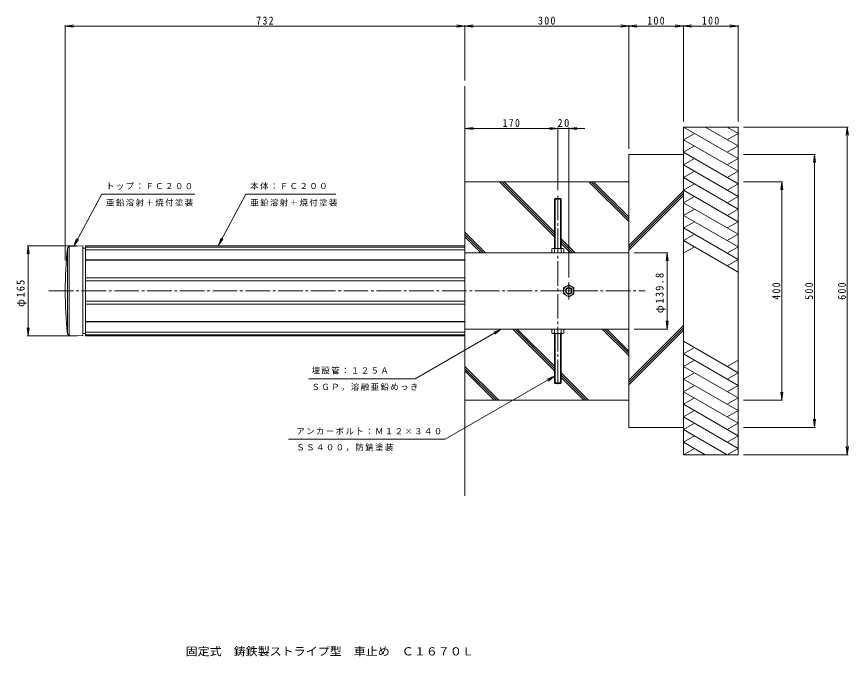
# Model space of a CAD drawing. Units: millimetres, scale not verified. Extents: x -716 to 807, y -674 to 498.
import ezdxf
from ezdxf.enums import TextEntityAlignment as Align

# ---------------------------------------------------------------- set-up
doc = ezdxf.new("R2010")
doc.units = ezdxf.units.MM
doc.header["$LTSCALE"] = 5
doc.linetypes.add('CHAIN2', pattern=[12, 9, -1, 1, -1])
for name, color, linetype, lineweight in [('0-0', 7, 'CHAIN2', 13), ('0-1', 4, 'Continuous', 13), ('0-2', 3, 'Continuous', 13), ('0-3', 2, 'Continuous', 13), ('0-4', 7, 'Continuous', 13), ('0-5', 6, 'Continuous', 13), ('0-F', 7, 'Continuous', 13)]:
    doc.layers.add(name, color=color, linetype=linetype, lineweight=lineweight)
doc.layers.add('F-5', color=2, linetype='Continuous')
doc.styles.add('ＭＳ ゴシック', font='')
doc.styles.get('ＭＳ ゴシック').set_extended_font_data('MS Gothic')

msp = doc.modelspace()

# ---------------------------------------------------------------- linework, layer by layer
at = {"layer": '0-0'}
for p, q in [((275.405, 169.588), (275.405, -178.912)), ((295.406, -20.612), (295.406, 11.288)), ((-656.595, -4.662), (435.405, -4.662))]:
    msp.add_line(p, q, dxfattribs=at)
at = {"layer": '0-1'}
for p, q in [((-589.595, 77.838), (-589.595, -87.162)), ((-589.595, 77.838), (105.405, 77.838)), ((105.405, 77.838), (105.405, -87.162)), ((-594.595, 73.588), (-589.595, 73.588)), ((-589.595, 75.74), (105.405, 75.74)), ((-589.595, 70.663), (105.405, 70.663)), ((-589.595, 52.138), (105.405, 52.138)), ((-589.595, 51.55), (105.405, 51.55)), ((-589.595, 19.527), (105.405, 19.527)), ((-589.595, 13.863), (105.405, 13.863)), ((-589.595, -23.187), (105.405, -23.187)), ((-589.595, -28.852), (105.405, -28.852)), ((-589.595, -60.874), (105.405, -60.874)), ((-589.595, -61.462), (105.405, -61.462)), ((-594.595, -82.912), (-589.595, -82.912)), ((-589.595, -79.988), (105.405, -79.988)), ((-589.595, -85.064), (105.405, -85.064)), ((-589.595, -87.162), (105.405, -87.162))]:
    msp.add_line(p, q, dxfattribs=at)
at = {"layer": '0-2'}
for p, q in [((-622.595, 73.838), (-619.595, 76.838)), ((-619.595, 76.838), (-594.595, 77.838)), ((-619.595, 76.838), (-619.595, -86.162)), ((-594.595, 77.838), (-594.595, -87.162)), ((-622.595, 73.838), (-622.595, -83.162)), ((-622.595, -83.162), (-619.595, -86.162)), ((-619.595, -86.162), (-594.595, -87.162))]:
    msp.add_line(p, q, dxfattribs=at)
msp.add_arc((145.688, -4.662), 772.283, 174.166, 185.834, dxfattribs=at)
at = {"layer": '0-3'}
for p, q in [((105.405, 65.238), (405.405, 65.238)), ((405.405, 65.238), (405.405, -74.562)), ((105.405, -74.562), (405.405, -74.562))]:
    msp.add_line(p, q, dxfattribs=at)
at = {"layer": '0-4'}
for p, q in [((270.405, 164.588), (269.405, 163.588)), ((269.405, 163.588), (281.406, 163.588)), ((269.405, 163.588), (269.405, 73.238)), ((270.405, 164.588), (280.405, 164.588)), ((270.405, 164.588), (270.405, 73.238)), ((280.405, 164.588), (281.406, 163.588)), ((280.405, 164.588), (280.405, 73.238)), ((281.406, 163.588), (281.406, 73.238)), ((264.456, 72.269), (266.134, 73.238)), ((264.456, 72.269), (264.456, 65.238)), ((264.456, 65.238), (286.355, 65.238)), ((284.677, 73.238), (266.134, 73.238)), ((269.405, 72.269), (269.405, 65.238)), ((281.406, 72.269), (281.406, 65.238)), ((286.355, 72.269), (284.677, 73.238)), ((286.355, 72.269), (286.355, 65.238)), ((295.406, 6.288), (285.906, 0.803)), ((285.906, 0.803), (285.906, -10.127)), ((295.406, -15.612), (285.906, -10.127)), ((295.406, -15.612), (304.905, -10.127)), ((264.456, -81.593), (264.456, -74.562)), ((269.405, -81.593), (269.405, -74.562)), ((281.406, -81.593), (281.406, -74.562)), ((286.355, -81.593), (286.355, -74.562)), ((264.456, -81.593), (266.134, -82.562)), ((284.677, -82.562), (266.134, -82.562)), ((269.406, -172.912), (269.406, -82.562)), ((270.405, -173.912), (270.405, -82.562)), ((280.405, -173.912), (280.405, -82.562)), ((281.405, -172.912), (281.405, -82.562)), ((286.355, -81.593), (284.677, -82.562)), ((270.405, -173.912), (269.406, -172.912)), ((269.406, -172.912), (281.405, -172.912)), ((270.405, -173.912), (280.405, -173.912)), ((280.405, -173.912), (281.405, -172.912))]:
    msp.add_line(p, q, dxfattribs=at)
msp.add_lwpolyline([(295.406, 6.288), (304.905, 0.803), (304.905, -10.127)], dxfattribs=at)
for radius in [9.5, 6, 5]:
    msp.add_circle((295.406, -4.662), radius, dxfattribs=at)
for centre, radius, start, end in [((266.622, 68.878), 4.387, 50.61749, 96.39555), ((275.405, 55.238), 18.057, 70.59293, 109.40707), ((284.375, 68.248), 4.998, 86.53479, 126.45193), ((266.622, -78.203), 4.387, 263.60445, 309.38251), ((275.405, -64.562), 18.057, 250.59293, 289.40707), ((284.375, -77.573), 4.998, 233.54807, 273.46521)]:
    msp.add_arc(centre, radius, start, end, dxfattribs=at)
at = {"layer": '0-5'}
for p, q in [((105.405, 77.838), (105.405, 370.338)), ((605.405, 237.603), (505.405, 295.338)), ((505.405, 295.338), (605.405, 295.338)), ((505.405, -304.662), (505.405, 295.338)), ((605.405, 260.697), (545.405, 295.338)), ((605.405, -304.662), (605.405, 295.338)), ((505.405, 272.244), (525.405, 283.791)), ((605.405, 214.509), (505.405, 272.244)), ((505.405, 249.15), (525.405, 260.697)), ((605.405, 260.697), (585.405, 249.15)), ((405.405, 245.338), (505.405, 245.338)), ((405.405, 65.238), (405.405, 245.338)), ((605.405, 191.415), (505.405, 249.15)), ((505.405, 226.056), (525.405, 237.603)), ((605.405, 237.603), (585.405, 226.056)), ((605.405, 168.321), (505.405, 226.056)), ((505.405, 202.962), (525.405, 214.509)), ((605.405, 214.509), (585.405, 202.962)), ((605.405, 145.227), (505.405, 202.962)), ((105.405, 195.338), (405.405, 195.338)), ((168.379, 195.338), (269.405, 94.311)), ((172.622, 195.338), (269.405, 98.554)), ((176.864, 195.338), (269.405, 102.797)), ((332.428, 195.338), (405.405, 122.36)), ((336.67, 195.338), (405.405, 126.603)), ((340.913, 195.338), (405.405, 130.845)), ((505.405, 179.868), (525.405, 191.415)), ((605.405, 191.415), (585.405, 179.868)), ((505.405, 178.735), (405.405, 78.735)), ((505.405, 174.492), (405.405, 74.492)), ((505.405, 170.25), (405.405, 70.25)), ((605.405, 122.133), (505.405, 179.868)), ((505.405, 156.774), (525.405, 168.321)), ((605.405, 168.321), (585.405, 156.774)), ((605.405, 99.039), (505.405, 156.774)), ((505.405, 133.68), (525.405, 145.227)), ((605.405, 145.227), (585.405, 133.68)), ((605.405, 75.945), (505.405, 133.68)), ((605.405, 122.133), (585.405, 110.586)), ((105.405, 102.748), (142.916, 65.238)), ((105.405, 98.506), (138.673, 65.238)), ((105.405, 94.263), (134.43, 65.238)), ((505.405, 87.492), (525.405, 99.039)), ((605.405, 99.039), (585.405, 87.492)), ((281.406, 90.797), (306.964, 65.238)), ((281.406, 86.554), (302.722, 65.238)), ((281.406, 82.311), (298.479, 65.238)), ((605.405, 29.757), (505.405, 87.492)), ((505.405, 64.398), (525.405, 75.945)), ((585.405, 64.398), (605.405, 75.945)), ((605.405, 52.851), (585.405, 41.304)), ((192.719, -74.562), (269.406, -151.248)), ((196.962, -74.562), (269.406, -147.006)), ((201.204, -74.562), (269.406, -142.763)), ((356.768, -74.562), (405.405, -123.2)), ((361.011, -74.562), (405.405, -118.957)), ((365.253, -74.562), (405.405, -114.714)), ((505.405, -68.2), (405.405, -168.2)), ((505.405, -72.443), (405.405, -172.443)), ((405.405, -254.662), (405.405, -74.562)), ((105.405, -87.162), (105.405, -379.662)), ((505.405, -76.685), (405.405, -176.685)), ((605.405, -154.551), (505.405, -96.816)), ((505.405, -119.91), (525.405, -108.363)), ((605.405, -177.645), (505.405, -119.91)), ((505.405, -143.004), (525.405, -131.457)), ((605.405, -131.457), (585.405, -143.004)), ((105.405, -142.812), (167.256, -204.662)), ((105.405, -147.054), (163.013, -204.662)), ((105.405, -151.297), (158.771, -204.662)), ((605.405, -200.739), (505.405, -143.004)), ((281.405, -154.763), (331.304, -204.662)), ((281.405, -159.006), (327.062, -204.662)), ((281.405, -163.248), (322.819, -204.662)), ((505.405, -166.098), (525.405, -154.551)), ((605.405, -223.833), (505.405, -166.098)), ((605.405, -154.551), (585.405, -166.098)), ((505.405, -189.192), (525.405, -177.645)), ((585.405, -189.192), (605.405, -177.645)), ((605.405, -246.927), (505.405, -189.192)), ((105.405, -204.662), (405.405, -204.662)), ((505.405, -212.286), (525.405, -200.739)), ((605.405, -270.021), (505.405, -212.286)), ((605.405, -200.739), (585.405, -212.286)), ((505.405, -235.38), (525.405, -223.833)), ((605.405, -223.833), (585.405, -235.38)), ((605.405, -293.115), (505.405, -235.38)), ((405.405, -254.662), (505.405, -254.662)), ((505.405, -258.474), (525.405, -246.927)), ((585.405, -304.662), (505.405, -258.474)), ((605.405, -246.927), (585.405, -258.474)), ((505.405, -281.568), (525.405, -270.021)), ((605.405, -270.021), (585.405, -281.568)), ((545.405, -304.662), (505.405, -281.568)), ((505.405, -304.662), (525.405, -293.115)), ((605.405, -293.115), (585.405, -304.662)), ((505.405, -304.662), (605.405, -304.662))]:
    msp.add_line(p, q, dxfattribs=at)
for points in [[(585.405, 272.244), (605.405, 283.791), (585.406, 295.338)], [(605.405, 52.851), (505.405, 110.586), (525.405, 122.133)]]:
    msp.add_lwpolyline(points, dxfattribs=at)
at = {"layer": '0-F'}
for p, q in [((-626.595, 480.338), (-611.723, 482.296)), ((-626.595, 51.309), (-626.595, 481.838)), ((-626.595, 480.338), (105.405, 480.338)), ((-626.595, 480.338), (-611.723, 478.38)), ((105.405, 480.338), (90.534, 482.296)), ((105.405, 480.338), (90.534, 478.38)), ((105.405, 480.338), (120.277, 482.296)), ((105.405, 380.338), (105.405, 481.838)), ((105.405, 480.338), (605.405, 480.338)), ((105.405, 480.338), (120.277, 478.38)), ((420.277, 478.38), (390.534, 482.296)), ((420.277, 482.296), (390.534, 478.38)), ((405.405, 255.338), (405.405, 481.838)), ((520.277, 478.38), (490.534, 482.296)), ((520.277, 482.296), (490.534, 478.38)), ((505.405, 305.338), (505.405, 481.838)), ((605.405, 480.338), (590.534, 482.296)), ((605.405, 480.338), (590.534, 478.38)), ((605.405, 305.338), (605.405, 481.838)), ((105.405, 292.838), (120.277, 294.796)), ((105.405, 292.838), (324.733, 292.838)), ((105.405, 292.838), (120.277, 290.88)), ((275.405, 292.838), (260.534, 294.796)), ((275.405, 292.838), (260.534, 290.88)), ((275.405, 179.588), (275.405, 294.338)), ((295.406, 292.838), (310.277, 294.796)), ((295.406, 20.141), (295.406, 294.338)), ((295.406, 292.838), (310.277, 290.88)), ((615.405, 295.338), (806.905, 295.338)), ((805.405, 295.338), (803.447, 280.466)), ((805.405, 295.338), (807.363, 280.466)), ((805.405, -304.662), (805.405, 295.338)), ((615.405, 245.338), (746.905, 245.338)), ((745.405, 245.338), (743.447, 230.466)), ((745.405, 245.338), (747.363, 230.466)), ((745.405, -254.662), (745.405, 245.338)), ((615.405, 195.338), (686.905, 195.338)), ((685.405, 195.338), (683.447, 180.466)), ((685.405, 195.338), (687.363, 180.466)), ((685.405, -204.662), (685.405, 195.338)), ((-559.784, 172.452), (-389.383, 172.452)), ((-295.6, 172.452), (-131.062, 172.452)), ((-694.595, 77.838), (-696.552, 62.966)), ((-604.595, 77.838), (-696.095, 77.838)), ((-694.595, 77.838), (-692.637, 62.966)), ((-694.595, -87.162), (-694.595, 77.838)), ((-611.085, 77.178), (-602.311, 89.344)), ((-346.546, 77.838), (-337.772, 90.004)), ((415.405, 65.238), (476.905, 65.238)), ((475.405, 65.238), (473.448, 50.366)), ((475.405, 65.238), (477.363, 50.366)), ((475.405, -74.562), (475.405, 65.238)), ((475.405, -74.562), (473.448, -59.69)), ((475.405, -74.562), (477.363, -59.69)), ((-694.595, -87.162), (-696.552, -72.29)), ((-694.595, -87.162), (-692.637, -72.29)), ((171.792, -74.562), (157.932, -80.298)), ((415.405, -74.562), (476.905, -74.562)), ((-604.595, -87.162), (-696.095, -87.162)), ((-180.65, -165.36), (14.409, -165.36)), ((269.406, -160.507), (255.546, -166.243)), ((685.405, -204.662), (683.447, -189.79)), ((685.405, -204.662), (687.363, -189.79)), ((615.405, -204.662), (686.905, -204.662)), ((745.405, -254.662), (743.447, -239.79)), ((745.405, -254.662), (747.363, -239.79)), ((615.405, -254.662), (746.905, -254.662)), ((-218.027, -276.003), (69.213, -276.003)), ((805.405, -304.662), (803.447, -289.79)), ((805.405, -304.662), (807.363, -289.79)), ((615.405, -304.662), (806.905, -304.662))]:
    msp.add_line(p, q, dxfattribs=at)
for points in [[(-559.784, 172.452), (-611.085, 77.178), (-605.758, 91.2)], [(-295.6, 172.452), (-346.546, 77.838), (-341.22, 91.86)], [(14.409, -165.36), (171.792, -74.562), (159.889, -83.69)], [(69.213, -276.003), (269.406, -160.507), (257.502, -169.635)]]:
    msp.add_lwpolyline(points, dxfattribs=at)

# ---------------------------------------------------------------- texts
at = {"layer": '0-F', "color": 2, "char_height": 14.66, "attachment_point": 7, "style": 'ＭＳ ゴシック'}
for s, insert in [('\\T1.27;\\W0.9;732', (-276.845, 482.838)), ('\\T1.27;\\W0.9;300', (239.155, 482.838)), ('\\T1.27;\\W0.9;100', (439.155, 482.838)), ('\\T1.27;\\W0.9;100', (539.155, 482.838)), ('\\T1.27;\\W0.9;170', (174.155, 295.338)), ('\\T1.27;\\W0.95;20', (274.781, 295.338))]:
    msp.add_mtext(s, dxfattribs=dict(at, insert=insert))
at = {"layer": '0-F', "char_height": 11, "attachment_point": 7, "style": 'ＭＳ ゴシック'}
for s, insert in [('\\T1.17;トップ：ＦＣ２００', (-551.942, 180.56)), ('\\T1.17;本体：ＦＣ２００', (-287.758, 180.56)), ('\\T1.17;亜鉛溶射＋焼付塗装', (-551.942, 150.167)), ('\\T1.17;亜鉛溶射＋焼付塗装', (-287.758, 150.167)), ('\\T1.17;埋設管：１２５Ａ', (-175.591, -157.252)), ('\\T1.17;ＳＧＰ，溶融亜鉛めっき', (-175.591, -187.645)), ('\\T1.17;アンカーボルト：Ｍ１２×３４０', (-203.486, -267.895)), ('\\T1.17;ＳＳ４００，防錆塗装', (-203.486, -298.288))]:
    msp.add_mtext(s, dxfattribs=dict(at, insert=insert))
at = {"layer": '0-F', "color": 2, "char_height": 14.66, "attachment_point": 7, "rotation": 90, "style": 'ＭＳ ゴシック'}
for s, insert in [('\\T1.23;\\W0.95;φ139.8', (472.905, -45.407)), ('\\T1.21;\\W0.95;φ165', (-697.095, -34.108)), ('\\T1.27;\\W0.9;400', (682.905, -20.912)), ('\\T1.27;\\W0.9;500', (742.905, -20.912)), ('\\T1.27;\\W0.9;600', (802.905, -20.912))]:
    msp.add_mtext(s, dxfattribs=dict(at, insert=insert))
at = {"layer": 'F-5', "style": 'ＭＳ ゴシック', "width": 1.1}
msp.add_text('固定式\u3000鋳鉄製ストライプ型\u3000車止め\u3000Ｃ１６７０Ｌ', height=14.66, dxfattribs=at).set_placement((-406.25, -676.554), align=Align.BOTTOM_LEFT)

doc.saveas('drawing.dxf')
